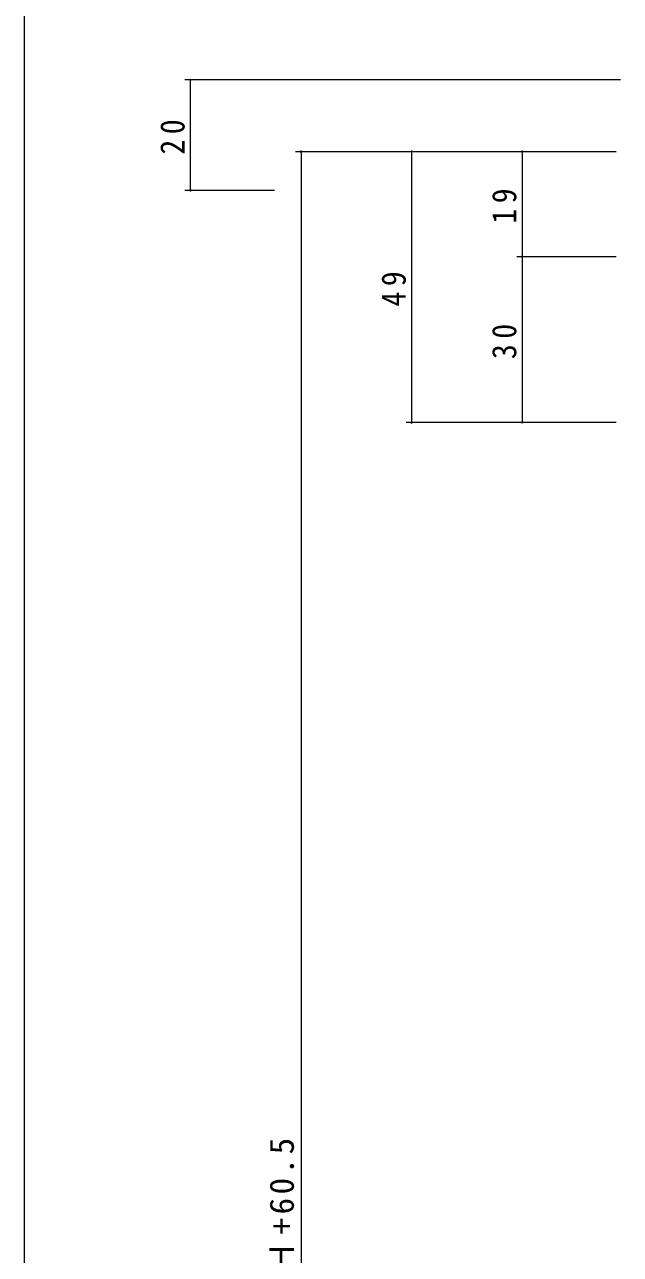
# Model space of a CAD drawing. Units: millimetres, scale not verified. Extents: x -567 to 567, y -403 to 403.
# Drawn here: x -562.7 to -455, y 60.8 to 283.3 of the extents above; entities that cross this region are included whole.
import ezdxf

# ---------------------------------------------------------------- set-up
doc = ezdxf.new("R2010")
doc.units = ezdxf.units.MM
doc.header["$LTSCALE"] = 2
doc.layers.add('0-1_YKK_ZWAK', color=7, linetype='Continuous', lineweight=18)
doc.layers.add('0-6_YKK_D', color=6, linetype='Continuous', lineweight=18)
doc.styles.add('ＭＳ ゴシック', font='')
doc.styles.get('ＭＳ ゴシック').set_extended_font_data('MS Gothic')

msp = doc.modelspace()

# ---------------------------------------------------------------- linework, layer by layer
at = {"layer": '0-1_YKK_ZWAK'}
msp.add_line((-562.726, -351), (-562.726, 399), dxfattribs=at)
at = {"layer": '0-6_YKK_D'}
for p, q in [((-454.965, 273.339), (-533.726, 273.339)), ((-532.726, 253.34), (-532.726, 273.339)), ((-455.726, 260.339), (-513.726, 260.339)), ((-512.726, 260.339), (-512.726, -200.164)), ((-455.726, 260.338), (-493.726, 260.338)), ((-492.726, 260.338), (-492.726, 211.338)), ((-455.726, 260.338), (-473.726, 260.338)), ((-472.726, 260.338), (-472.726, 241.338)), ((-517.551, 253.34), (-533.726, 253.34)), ((-455.726, 241.338), (-473.726, 241.338)), ((-455.726, 241.338), (-473.726, 241.338)), ((-472.726, 241.338), (-472.726, 211.338)), ((-455.726, 211.338), (-493.726, 211.338)), ((-455.726, 211.338), (-473.726, 211.338))]:
    msp.add_line(p, q, dxfattribs=at)
for centre, start, end in [((-532.726, 273.339), 90, 270), ((-532.726, 273.339), 270, 90), ((-512.726, 260.339), 90, 270), ((-512.726, 260.339), 270, 90), ((-492.726, 260.338), 90, 270), ((-492.726, 260.338), 270, 90), ((-472.726, 260.338), 90, 270), ((-472.726, 260.338), 270, 90), ((-532.726, 253.34), 90, 270), ((-532.726, 253.34), 270, 90), ((-472.726, 241.338), 90, 270), ((-472.726, 241.338), 90, 270), ((-472.726, 241.338), 270, 90), ((-472.726, 241.338), 270, 90), ((-492.726, 211.338), 90, 270), ((-492.726, 211.338), 270, 90), ((-472.726, 211.338), 90, 270), ((-472.726, 211.338), 270, 90)]:
    msp.add_arc(centre, 0.106, start, end, dxfattribs=at)

# ---------------------------------------------------------------- texts
at = {"layer": '0-6_YKK_D', "color": 7, "char_height": 4.399, "attachment_point": 7, "rotation": 90, "style": 'ＭＳ ゴシック'}
for s, insert in [('\\T1.37;\\W0.9;20', (-533.726, 259.819)), ('\\T1.37;\\W0.9;19', (-473.726, 247.318)), ('\\T1.37;\\W0.9;49', (-493.726, 232.318)), ('\\T1.37;\\W0.9;30', (-473.726, 222.818)), ('\\T1.21;網戸出来高：ＭＨ＝Ｈ+60.5', (-513.526, -8.153))]:
    msp.add_mtext(s, dxfattribs=dict(at, insert=insert))

doc.saveas('drawing.dxf')
